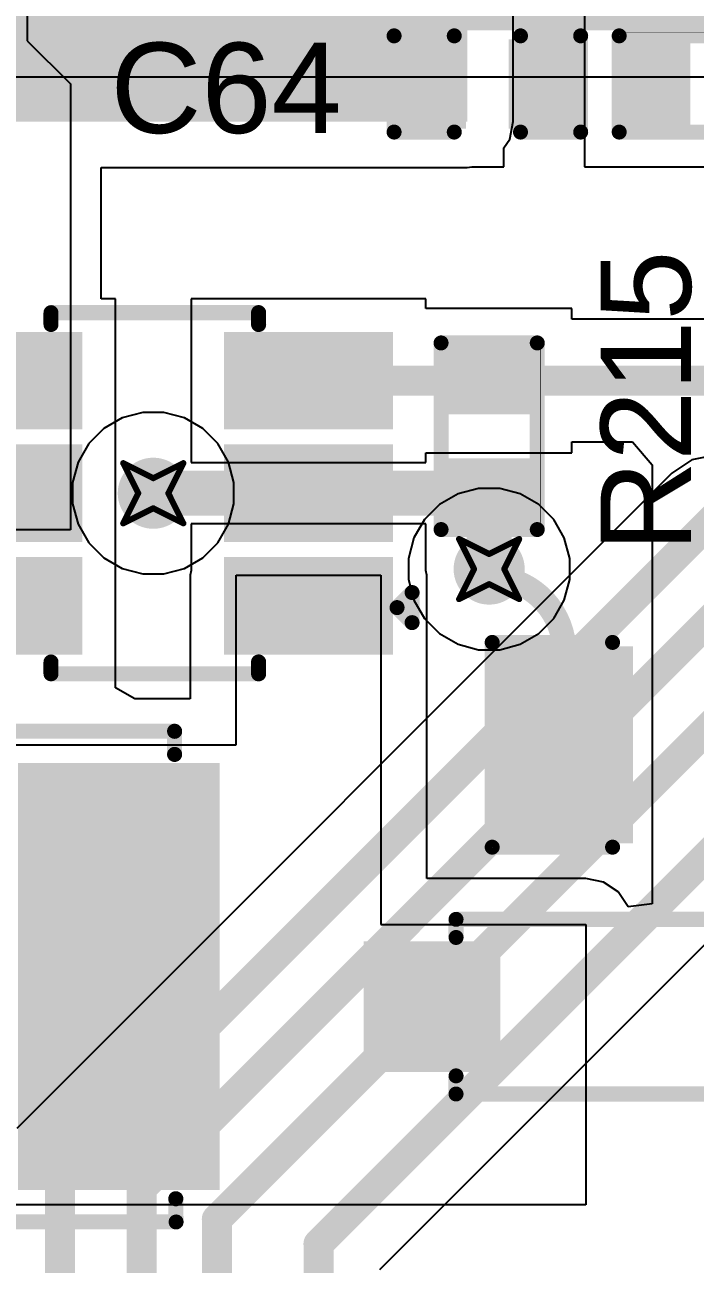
# Model space of a CAD drawing. Header units: inches. Extents: x -36 to 349, y -11 to 240.
# Drawn here: x 77.99 to 83.65, y 90.48 to 100.94 of the extents above; entities that cross this region are included whole.
import ezdxf

# ---------------------------------------------------------------- set-up
doc = ezdxf.new("R2010")
doc.units = ezdxf.units.IN
for name, color, linetype in [('Bottom Layer', 5, 'Continuous'), ('Drill Drawing', 1, 'Continuous'), ('Layer 1', 16, 'Continuous'), ('Layer 2', 76, 'Continuous'), ('Top Layer', 1, 'Continuous'), ('Top Overlay', 2, 'Continuous'), ('Top Paste', 8, 'Continuous'), ('Top Solder', 216, 'Continuous'), ('Via Holes', 16, 'Continuous')]:
    doc.layers.add(name, color=color, linetype=linetype)
doc.styles.add('Arial', font='', dxfattribs={"height": 0.2})
doc.styles.get('Arial').set_extended_font_data('Arial')

# ---------------------------------------------------------------- blocks, each defined once
blk = doc.blocks.new('R___0402_42')
at = {"layer": 'Top Layer'}
for points in [[(-0.699, -0.317), (-0.699, 0.318), (-0.241, 0.318), (-0.241, -0.317)], [(0.241, -0.317), (0.241, 0.318), (0.698, 0.318), (0.698, -0.317)]]:
    blk.add_hatch(color=1, dxfattribs=at).paths.add_polyline_path(points)
at = {"layer": 'Top Paste'}
for points in [[(-0.699, -0.317), (-0.699, 0.318), (-0.241, 0.318), (-0.241, -0.317)], [(0.241, -0.317), (0.241, 0.318), (0.698, 0.318), (0.698, -0.317)]]:
    blk.add_hatch(color=8, dxfattribs=at).paths.add_polyline_path(points)
at = {"layer": 'Top Solder'}
for points in [[(-0.754, -0.372), (-0.754, 0.373), (-0.186, 0.373), (-0.186, -0.372)], [(0.186, -0.372), (0.186, 0.373), (0.753, 0.373), (0.753, -0.372)]]:
    blk.add_hatch(color=216, dxfattribs=at).paths.add_polyline_path(points)
at = {"layer": 'Top Overlay'}
for points in [[(0.787, 0.406, 0.127, 0.127, 0), (-0.787, 0.406, 0.127, 0.127, 0)], [(-0.787, 0.406, 0.127, 0.127, 0), (-0.787, -0.406, 0.127, 0.127, 0)], [(0.787, 0.406, 0.127, 0.127, 0), (0.787, -0.406, 0.127, 0.127, 0)], [(0.787, -0.406, 0.127, 0.127, 0), (-0.787, -0.406, 0.127, 0.127, 0)], [(0.813, -0.432, 0.00323, 0.00323, 0), (-0.813, -0.432, 0.00323, 0.00323, 0)]]:
    blk.add_lwpolyline(points, format="xyseb", dxfattribs=at)
for points in [[(-0.819, 0.406, 0.0635, 0.0635, 1), (-0.756, 0.406, 0.0635, 0.0635, 1)], [(-0.819, 0.406, 0.0635, 0.0635, 1), (-0.756, 0.406, 0.0635, 0.0635, 1)], [(0.756, 0.406, 0.0635, 0.0635, 1), (0.819, 0.406, 0.0635, 0.0635, 1)], [(0.756, 0.406, 0.0635, 0.0635, 1), (0.819, 0.406, 0.0635, 0.0635, 1)], [(-0.819, -0.406, 0.0635, 0.0635, 1), (-0.756, -0.406, 0.0635, 0.0635, 1)], [(-0.819, -0.406, 0.0635, 0.0635, 1), (-0.756, -0.406, 0.0635, 0.0635, 1)], [(0.756, -0.406, 0.0635, 0.0635, 1), (0.819, -0.406, 0.0635, 0.0635, 1)], [(0.756, -0.406, 0.0635, 0.0635, 1), (0.819, -0.406, 0.0635, 0.0635, 1)], [(-0.814, -0.432, 0.00161, 0.00161, 1), (-0.812, -0.432, 0.00161, 0.00161, 1)], [(0.812, -0.432, 0.00161, 0.00161, 1), (0.814, -0.432, 0.00161, 0.00161, 1)]]:
    blk.add_lwpolyline(points, format="xyseb", close=True, dxfattribs=at)
blk = doc.blocks.new('C___0402_44')
at = {"layer": 'Top Layer'}
for points in [[(-0.698, -0.317), (-0.698, 0.318), (-0.241, 0.318), (-0.241, -0.317)], [(0.241, -0.317), (0.241, 0.318), (0.699, 0.318), (0.699, -0.317)]]:
    blk.add_hatch(color=1, dxfattribs=at).paths.add_polyline_path(points)
at = {"layer": 'Top Paste'}
for points in [[(-0.698, -0.317), (-0.698, 0.318), (-0.241, 0.318), (-0.241, -0.317)], [(0.241, -0.317), (0.241, 0.318), (0.699, 0.318), (0.699, -0.317)]]:
    blk.add_hatch(color=8, dxfattribs=at).paths.add_polyline_path(points)
at = {"layer": 'Top Solder'}
for points in [[(-0.758, -0.377), (-0.758, 0.378), (-0.181, 0.378), (-0.181, -0.377)], [(0.181, -0.377), (0.181, 0.378), (0.759, 0.378), (0.759, -0.377)]]:
    blk.add_hatch(color=216, dxfattribs=at).paths.add_polyline_path(points)
at = {"layer": 'Top Overlay'}
for points in [[(-0.787, 0.406, 0.127, 0.127, 0), (-0.787, -0.406, 0.127, 0.127, 0)], [(-0.279, 0.406, 0.127, 0.127, 0), (-0.787, 0.406, 0.127, 0.127, 0)], [(0.787, 0.406, 0.127, 0.127, 0), (0.279, 0.406, 0.127, 0.127, 0)], [(0.787, 0.406, 0.127, 0.127, 0), (0.787, -0.406, 0.127, 0.127, 0)], [(-0.279, -0.406, 0.127, 0.127, 0), (-0.787, -0.406, 0.127, 0.127, 0)], [(0.787, -0.406, 0.127, 0.127, 0), (0.279, -0.406, 0.127, 0.127, 0)]]:
    blk.add_lwpolyline(points, format="xyseb", dxfattribs=at)
for points in [[(-0.819, 0.406, 0.0635, 0.0635, 1), (-0.756, 0.406, 0.0635, 0.0635, 1)], [(-0.819, 0.406, 0.0635, 0.0635, 1), (-0.756, 0.406, 0.0635, 0.0635, 1)], [(-0.311, 0.406, 0.0635, 0.0635, 1), (-0.248, 0.406, 0.0635, 0.0635, 1)], [(0.248, 0.406, 0.0635, 0.0635, 1), (0.311, 0.406, 0.0635, 0.0635, 1)], [(0.756, 0.406, 0.0635, 0.0635, 1), (0.819, 0.406, 0.0635, 0.0635, 1)], [(0.756, 0.406, 0.0635, 0.0635, 1), (0.819, 0.406, 0.0635, 0.0635, 1)], [(-0.819, -0.406, 0.0635, 0.0635, 1), (-0.756, -0.406, 0.0635, 0.0635, 1)], [(-0.819, -0.406, 0.0635, 0.0635, 1), (-0.756, -0.406, 0.0635, 0.0635, 1)], [(-0.311, -0.406, 0.0635, 0.0635, 1), (-0.248, -0.406, 0.0635, 0.0635, 1)], [(0.248, -0.406, 0.0635, 0.0635, 1), (0.311, -0.406, 0.0635, 0.0635, 1)], [(0.756, -0.406, 0.0635, 0.0635, 1), (0.819, -0.406, 0.0635, 0.0635, 1)], [(0.756, -0.406, 0.0635, 0.0635, 1), (0.819, -0.406, 0.0635, 0.0635, 1)]]:
    blk.add_lwpolyline(points, format="xyseb", close=True, dxfattribs=at)
blk = doc.blocks.new('SOT_23_6_146')
at = {"layer": 'Top Layer'}
for points in [[(-1.92, 1.26), (-0.7, 1.26), (-0.7, 0.64), (-1.92, 0.64)], [(0.7, 1.26), (1.92, 1.26), (1.92, 0.64), (0.7, 0.64)], [(-1.92, 0.31), (-0.7, 0.31), (-0.7, -0.31), (-1.92, -0.31)], [(0.7, 0.31), (1.92, 0.31), (1.92, -0.31), (0.7, -0.31)], [(-1.92, -0.64), (-0.7, -0.64), (-0.7, -1.26), (-1.92, -1.26)], [(0.7, -0.64), (1.92, -0.64), (1.92, -1.26), (0.7, -1.26)]]:
    blk.add_hatch(color=1, dxfattribs=at).paths.add_polyline_path(points)
at = {"layer": 'Top Paste'}
for points in [[(-1.92, 1.26), (-0.7, 1.26), (-0.7, 0.64), (-1.92, 0.64)], [(0.7, 1.26), (1.92, 1.26), (1.92, 0.64), (0.7, 0.64)], [(-1.92, 0.31), (-0.7, 0.31), (-0.7, -0.31), (-1.92, -0.31)], [(0.7, 0.31), (1.92, 0.31), (1.92, -0.31), (0.7, -0.31)], [(-1.92, -0.64), (-0.7, -0.64), (-0.7, -1.26), (-1.92, -1.26)], [(0.7, -0.64), (1.92, -0.64), (1.92, -1.26), (0.7, -1.26)]]:
    blk.add_hatch(color=8, dxfattribs=at).paths.add_polyline_path(points)
at = {"layer": 'Top Solder'}
for points in [[(-2.022, 1.362), (-0.598, 1.362), (-0.598, 0.538), (-2.022, 0.538)], [(0.598, 1.362), (2.022, 1.362), (2.022, 0.538), (0.598, 0.538)], [(-2.022, 0.412), (-0.598, 0.412), (-0.598, -0.412), (-2.022, -0.412)], [(0.598, 0.412), (2.022, 0.412), (2.022, -0.412), (0.598, -0.412)], [(-2.022, -0.538), (-0.598, -0.538), (-0.598, -1.362), (-2.022, -1.362)], [(0.598, -0.538), (2.022, -0.538), (2.022, -1.362), (0.598, -1.362)]]:
    blk.add_hatch(color=216, dxfattribs=at).paths.add_polyline_path(points)
at = {"layer": 'Top Overlay'}
for points in [[(0.864, 1.524, 0.127, 0.127, 0), (-0.889, 1.524, 0.127, 0.127, 0)], [(-0.889, 1.524, 0.127, 0.127, 0), (-0.889, 1.424, 0.127, 0.127, 0)], [(0.864, 1.524, 0.127, 0.127, 0), (0.864, 1.424, 0.127, 0.127, 0)], [(-2.057, 0.965, 0.127, 0.127, 0), (-2.184, 1.092, 0.127, 0.127, 0)], [(-2.184, 1.092, 0.127, 0.127, 0), (-2.184, 0.838, 0.127, 0.127, 0)], [(-2.057, 0.965, 0.127, 0.127, 0), (-2.184, 0.838, 0.127, 0.127, 0)], [(-0.889, -1.424, 0.127, 0.127, 0), (-0.889, -1.524, 0.127, 0.127, 0)], [(0.864, -1.524, 0.127, 0.127, 0), (-0.889, -1.524, 0.127, 0.127, 0)], [(0.864, -1.424, 0.127, 0.127, 0), (0.864, -1.524, 0.127, 0.127, 0)]]:
    blk.add_lwpolyline(points, format="xyseb", dxfattribs=at)
for points in [[(-0.921, 1.524, 0.0635, 0.0635, 1), (-0.857, 1.524, 0.0635, 0.0635, 1)], [(-0.921, 1.524, 0.0635, 0.0635, 1), (-0.857, 1.524, 0.0635, 0.0635, 1)], [(0.832, 1.524, 0.0635, 0.0635, 1), (0.895, 1.524, 0.0635, 0.0635, 1)], [(0.832, 1.524, 0.0635, 0.0635, 1), (0.895, 1.524, 0.0635, 0.0635, 1)], [(-0.921, 1.424, 0.0635, 0.0635, 1), (-0.857, 1.424, 0.0635, 0.0635, 1)], [(0.832, 1.424, 0.0635, 0.0635, 1), (0.895, 1.424, 0.0635, 0.0635, 1)], [(-2.216, 1.092, 0.0635, 0.0635, 1), (-2.153, 1.092, 0.0635, 0.0635, 1)], [(-2.216, 1.092, 0.0635, 0.0635, 1), (-2.153, 1.092, 0.0635, 0.0635, 1)], [(-2.089, 0.965, 0.0635, 0.0635, 1), (-2.026, 0.965, 0.0635, 0.0635, 1)], [(-2.089, 0.965, 0.0635, 0.0635, 1), (-2.026, 0.965, 0.0635, 0.0635, 1)], [(-2.216, 0.838, 0.0635, 0.0635, 1), (-2.153, 0.838, 0.0635, 0.0635, 1)], [(-2.216, 0.838, 0.0635, 0.0635, 1), (-2.153, 0.838, 0.0635, 0.0635, 1)], [(-0.921, -1.424, 0.0635, 0.0635, 1), (-0.857, -1.424, 0.0635, 0.0635, 1)], [(-0.921, -1.524, 0.0635, 0.0635, 1), (-0.857, -1.524, 0.0635, 0.0635, 1)], [(-0.921, -1.524, 0.0635, 0.0635, 1), (-0.857, -1.524, 0.0635, 0.0635, 1)], [(0.832, -1.424, 0.0635, 0.0635, 1), (0.895, -1.424, 0.0635, 0.0635, 1)], [(0.832, -1.524, 0.0635, 0.0635, 1), (0.895, -1.524, 0.0635, 0.0635, 1)], [(0.832, -1.524, 0.0635, 0.0635, 1), (0.895, -1.524, 0.0635, 0.0635, 1)]]:
    blk.add_lwpolyline(points, format="xyseb", close=True, dxfattribs=at)
blk = doc.blocks.new('R___0402_183')
at = {"layer": 'Top Layer'}
for points in [[(-0.698, -0.318), (-0.698, 0.317), (-0.241, 0.317), (-0.241, -0.318)], [(0.241, -0.318), (0.241, 0.317), (0.699, 0.317), (0.699, -0.318)]]:
    blk.add_hatch(color=1, dxfattribs=at).paths.add_polyline_path(points)
at = {"layer": 'Top Paste'}
for points in [[(-0.698, -0.318), (-0.698, 0.317), (-0.241, 0.317), (-0.241, -0.318)], [(0.241, -0.318), (0.241, 0.317), (0.699, 0.317), (0.699, -0.318)]]:
    blk.add_hatch(color=8, dxfattribs=at).paths.add_polyline_path(points)
at = {"layer": 'Top Solder'}
for points in [[(-0.753, -0.373), (-0.753, 0.372), (-0.186, 0.372), (-0.186, -0.373)], [(0.186, -0.373), (0.186, 0.372), (0.754, 0.372), (0.754, -0.373)]]:
    blk.add_hatch(color=216, dxfattribs=at).paths.add_polyline_path(points)
at = {"layer": 'Top Overlay'}
for points in [[(-0.787, 0.406, 0.127, 0.127, 0), (0.787, 0.406, 0.127, 0.127, 0)], [(-0.787, 0.406, 0.127, 0.127, 0), (-0.787, -0.406, 0.127, 0.127, 0)], [(0.787, 0.406, 0.127, 0.127, 0), (0.787, -0.406, 0.127, 0.127, 0)], [(-0.787, -0.406, 0.127, 0.127, 0), (0.787, -0.406, 0.127, 0.127, 0)], [(-0.813, -0.432, 0.00323, 0.00323, 0), (0.813, -0.432, 0.00323, 0.00323, 0)]]:
    blk.add_lwpolyline(points, format="xyseb", dxfattribs=at)
for points in [[(-0.819, 0.406, 0.0635, 0.0635, 1), (-0.756, 0.406, 0.0635, 0.0635, 1)], [(-0.819, 0.406, 0.0635, 0.0635, 1), (-0.756, 0.406, 0.0635, 0.0635, 1)], [(0.756, 0.406, 0.0635, 0.0635, 1), (0.819, 0.406, 0.0635, 0.0635, 1)], [(0.756, 0.406, 0.0635, 0.0635, 1), (0.819, 0.406, 0.0635, 0.0635, 1)], [(-0.819, -0.406, 0.0635, 0.0635, 1), (-0.756, -0.406, 0.0635, 0.0635, 1)], [(-0.819, -0.406, 0.0635, 0.0635, 1), (-0.756, -0.406, 0.0635, 0.0635, 1)], [(0.756, -0.406, 0.0635, 0.0635, 1), (0.819, -0.406, 0.0635, 0.0635, 1)], [(0.756, -0.406, 0.0635, 0.0635, 1), (0.819, -0.406, 0.0635, 0.0635, 1)], [(-0.814, -0.432, 0.00161, 0.00161, 1), (-0.812, -0.432, 0.00161, 0.00161, 1)], [(0.812, -0.432, 0.00161, 0.00161, 1), (0.814, -0.432, 0.00161, 0.00161, 1)]]:
    blk.add_lwpolyline(points, format="xyseb", close=True, dxfattribs=at)
blk = doc.blocks.new('YNR4018_220M_324')
at = {"layer": 'Top Layer'}
for points in [[(-2.4, 1.75), (-0.8, 1.75), (-0.8, -1.75), (-2.4, -1.75)], [(0.8, 1.75), (2.4, 1.75), (2.4, -1.75), (0.8, -1.75)]]:
    blk.add_hatch(color=1, dxfattribs=at).paths.add_polyline_path(points)
at = {"layer": 'Top Paste'}
for points in [[(-2.4, 1.75), (-0.8, 1.75), (-0.8, -1.75), (-2.4, -1.75)], [(0.8, 1.75), (2.4, 1.75), (2.4, -1.75), (0.8, -1.75)]]:
    blk.add_hatch(color=8, dxfattribs=at).paths.add_polyline_path(points)
at = {"layer": 'Top Solder'}
for points in [[(-2.451, 1.801), (-0.749, 1.801), (-0.749, -1.801), (-2.451, -1.801)], [(0.749, 1.801), (2.451, 1.801), (2.451, -1.801), (0.749, -1.801)]]:
    blk.add_hatch(color=216, dxfattribs=at).paths.add_polyline_path(points)
at = {"layer": 'Top Overlay'}
for points in [[(-2.083, 2.07, 0.127, 0.127, 0), (2.07, 2.07, 0.127, 0.127, 0)], [(-2.083, 2.07, 0.127, 0.127, 0), (-2.08, 1.855, 0.127, 0.127, 0)], [(2.07, 1.875, 0.127, 0.127, 0), (2.07, 2.07, 0.127, 0.127, 0)], [(-2.07, -2.071, 0.127, 0.127, 0), (-2.07, -1.865, 0.127, 0.127, 0)], [(2.08, -1.875, 0.127, 0.127, 0), (2.082, -2.071, 0.127, 0.127, 0)], [(-2.07, -2.071, 0.127, 0.127, 0), (2.082, -2.071, 0.127, 0.127, 0)]]:
    blk.add_lwpolyline(points, format="xyseb", dxfattribs=at)
for points in [[(-2.115, 2.07, 0.0635, 0.0635, 1), (-2.051, 2.07, 0.0635, 0.0635, 1)], [(-2.115, 2.07, 0.0635, 0.0635, 1), (-2.051, 2.07, 0.0635, 0.0635, 1)], [(2.038, 2.07, 0.0635, 0.0635, 1), (2.102, 2.07, 0.0635, 0.0635, 1)], [(2.038, 2.07, 0.0635, 0.0635, 1), (2.102, 2.07, 0.0635, 0.0635, 1)], [(-2.112, 1.855, 0.0635, 0.0635, 1), (-2.048, 1.855, 0.0635, 0.0635, 1)], [(2.038, 1.875, 0.0635, 0.0635, 1), (2.102, 1.875, 0.0635, 0.0635, 1)], [(-2.102, -1.865, 0.0635, 0.0635, 1), (-2.038, -1.865, 0.0635, 0.0635, 1)], [(2.048, -1.875, 0.0635, 0.0635, 1), (2.112, -1.875, 0.0635, 0.0635, 1)], [(-2.102, -2.071, 0.0635, 0.0635, 1), (-2.038, -2.071, 0.0635, 0.0635, 1)], [(-2.102, -2.071, 0.0635, 0.0635, 1), (-2.038, -2.071, 0.0635, 0.0635, 1)], [(2.051, -2.071, 0.0635, 0.0635, 1), (2.114, -2.071, 0.0635, 0.0635, 1)], [(2.051, -2.071, 0.0635, 0.0635, 1), (2.114, -2.071, 0.0635, 0.0635, 1)]]:
    blk.add_lwpolyline(points, format="xyseb", close=True, dxfattribs=at)
blk = doc.blocks.new('SOD_123_370')
at = {"layer": 'Top Layer'}
for points in [[(-1.1, 0.45), (-1.1, -0.45), (-2.05, -0.45), (-2.05, 0.45)], [(2.05, 0.45), (2.05, -0.45), (1.1, -0.45), (1.1, 0.45)]]:
    blk.add_hatch(color=1, dxfattribs=at).paths.add_polyline_path(points)
at = {"layer": 'Top Overlay'}
for points in [[(0.965, 0.508), (2.819, 0.508), (2.819, 0.8), (0.965, 0.8)], [(2.12, -0.787), (2.819, -0.787), (2.819, 0.788), (2.12, 0.788)], [(0.965, -0.8), (2.819, -0.8), (2.819, -0.508), (0.965, -0.508)]]:
    blk.add_hatch(color=2, dxfattribs=at).paths.add_polyline_path(points)
at = {"layer": 'Top Paste'}
for points in [[(-1.1, 0.45), (-1.1, -0.45), (-2.05, -0.45), (-2.05, 0.45)], [(2.05, 0.45), (2.05, -0.45), (1.1, -0.45), (1.1, 0.45)]]:
    blk.add_hatch(color=8, dxfattribs=at).paths.add_polyline_path(points)
at = {"layer": 'Top Solder'}
for points in [[(-0.998, 0.552), (-0.998, -0.552), (-2.152, -0.552), (-2.152, 0.552)], [(2.152, 0.552), (2.152, -0.552), (0.998, -0.552), (0.998, 0.552)]]:
    blk.add_hatch(color=216, dxfattribs=at).paths.add_polyline_path(points)
at = {"layer": 'Top Overlay'}
for points in [[(-1.372, 0.737, 0.127, 0.127, 0), (0.965, 0.737, 0.127, 0.127, 0)], [(-1.372, 0.584, 0.127, 0.127, 0), (-1.372, 0.737, 0.127, 0.127, 0)], [(-1.372, -0.737, 0.127, 0.127, 0), (-1.372, -0.584, 0.127, 0.127, 0)], [(-1.372, -0.737, 0.127, 0.127, 0), (0.965, -0.737, 0.127, 0.127, 0)]]:
    blk.add_lwpolyline(points, format="xyseb", dxfattribs=at)
for points in [[(-1.403, 0.737, 0.0635, 0.0635, 1), (-1.34, 0.737, 0.0635, 0.0635, 1)], [(-1.403, 0.737, 0.0635, 0.0635, 1), (-1.34, 0.737, 0.0635, 0.0635, 1)], [(0.933, 0.737, 0.0635, 0.0635, 1), (0.997, 0.737, 0.0635, 0.0635, 1)], [(-1.403, 0.584, 0.0635, 0.0635, 1), (-1.34, 0.584, 0.0635, 0.0635, 1)], [(-1.403, -0.584, 0.0635, 0.0635, 1), (-1.34, -0.584, 0.0635, 0.0635, 1)], [(-1.403, -0.737, 0.0635, 0.0635, 1), (-1.34, -0.737, 0.0635, 0.0635, 1)], [(-1.403, -0.737, 0.0635, 0.0635, 1), (-1.34, -0.737, 0.0635, 0.0635, 1)], [(0.933, -0.737, 0.0635, 0.0635, 1), (0.997, -0.737, 0.0635, 0.0635, 1)]]:
    blk.add_lwpolyline(points, format="xyseb", close=True, dxfattribs=at)
blk = doc.blocks.new('C___0805_401')
at = {"layer": 'Top Layer'}
for points in [[(-1.524, 0.762), (-0.508, 0.762), (-0.508, -0.762), (-1.524, -0.762)], [(0.508, 0.762), (1.524, 0.762), (1.524, -0.762), (0.508, -0.762)]]:
    blk.add_hatch(color=1, dxfattribs=at).paths.add_polyline_path(points)
at = {"layer": 'Top Paste'}
for points in [[(-1.524, 0.762), (-0.508, 0.762), (-0.508, -0.762), (-1.524, -0.762)], [(0.508, 0.762), (1.524, 0.762), (1.524, -0.762), (0.508, -0.762)]]:
    blk.add_hatch(color=8, dxfattribs=at).paths.add_polyline_path(points)
at = {"layer": 'Top Solder'}
for points in [[(-1.594, 0.832), (-0.438, 0.832), (-0.438, -0.832), (-1.594, -0.832)], [(0.438, 0.832), (1.594, 0.832), (1.594, -0.832), (0.438, -0.832)]]:
    blk.add_hatch(color=216, dxfattribs=at).paths.add_polyline_path(points)
at = {"layer": 'Top Overlay'}
for points in [[(-1.626, 0.864, 0.127, 0.127, 0), (-0.61, 0.864, 0.127, 0.127, 0)], [(-1.626, -0.864, 0.127, 0.127, 0), (-1.626, 0.864, 0.127, 0.127, 0)], [(0.61, 0.864, 0.127, 0.127, 0), (1.626, 0.864, 0.127, 0.127, 0)], [(1.626, -0.864, 0.127, 0.127, 0), (1.626, 0.864, 0.127, 0.127, 0)], [(-1.626, -0.864, 0.127, 0.127, 0), (-0.61, -0.864, 0.127, 0.127, 0)], [(0.61, -0.864, 0.127, 0.127, 0), (1.626, -0.864, 0.127, 0.127, 0)]]:
    blk.add_lwpolyline(points, format="xyseb", dxfattribs=at)
for points in [[(-1.657, 0.864, 0.0635, 0.0635, 1), (-1.594, 0.864, 0.0635, 0.0635, 1)], [(-1.657, 0.864, 0.0635, 0.0635, 1), (-1.594, 0.864, 0.0635, 0.0635, 1)], [(-0.641, 0.864, 0.0635, 0.0635, 1), (-0.578, 0.864, 0.0635, 0.0635, 1)], [(0.578, 0.864, 0.0635, 0.0635, 1), (0.641, 0.864, 0.0635, 0.0635, 1)], [(1.594, 0.864, 0.0635, 0.0635, 1), (1.657, 0.864, 0.0635, 0.0635, 1)], [(1.594, 0.864, 0.0635, 0.0635, 1), (1.657, 0.864, 0.0635, 0.0635, 1)], [(-1.657, -0.864, 0.0635, 0.0635, 1), (-1.594, -0.864, 0.0635, 0.0635, 1)], [(-1.657, -0.864, 0.0635, 0.0635, 1), (-1.594, -0.864, 0.0635, 0.0635, 1)], [(-0.641, -0.864, 0.0635, 0.0635, 1), (-0.578, -0.864, 0.0635, 0.0635, 1)], [(0.578, -0.864, 0.0635, 0.0635, 1), (0.641, -0.864, 0.0635, 0.0635, 1)], [(1.594, -0.864, 0.0635, 0.0635, 1), (1.657, -0.864, 0.0635, 0.0635, 1)], [(1.594, -0.864, 0.0635, 0.0635, 1), (1.657, -0.864, 0.0635, 0.0635, 1)]]:
    blk.add_lwpolyline(points, format="xyseb", close=True, dxfattribs=at)

msp = doc.modelspace()

# ---------------------------------------------------------------- hatches: boundary and pattern name
at = {"layer": 'Bottom Layer'}
h = msp.add_hatch(color=5, dxfattribs=at)
edge = h.paths.add_edge_path()
edge.add_arc((79.076, 96.983), 0.3, 0, 360)
h = msp.add_hatch(color=5, dxfattribs=at)
edge = h.paths.add_edge_path()
edge.add_arc((81.911, 96.343), 0.3, 0, 360)
at = {"layer": 'Layer 1'}
h = msp.add_hatch(color=16, dxfattribs=at)
edge = h.paths.add_edge_path()
edge.add_arc((79.076, 96.983), 0.3, 0, 360)
h = msp.add_hatch(color=16, dxfattribs=at)
edge = h.paths.add_edge_path()
edge.add_arc((81.911, 96.343), 0.3, 0, 360)
at = {"layer": 'Layer 2'}
h = msp.add_hatch(color=76, dxfattribs=at)
edge = h.paths.add_edge_path()
edge.add_arc((79.076, 96.983), 0.3, 0, 360)
h = msp.add_hatch(color=76, dxfattribs=at)
edge = h.paths.add_edge_path()
edge.add_arc((81.911, 96.343), 0.3, 0, 360)
at = {"layer": 'Top Layer'}
msp.add_hatch(color=1, dxfattribs=at).paths.add_polyline_path([(74.367, 100.12), (81.726, 100.12), (81.726, 102.634), (74.367, 102.634)])
h = msp.add_hatch(color=1, dxfattribs=at)
edge = h.paths.add_edge_path()
edge.add_arc((79.076, 96.983), 0.3, 0, 360)
h = msp.add_hatch(color=1, dxfattribs=at)
edge = h.paths.add_edge_path()
edge.add_arc((81.911, 96.343), 0.3, 0, 360)
at = {"layer": 'Via Holes'}
h = msp.add_hatch(color=7, dxfattribs=at)
edge = h.paths.add_edge_path()
edge.add_arc((79.076, 96.983), 0.15, 0, 360)
h = msp.add_hatch(color=7, dxfattribs=at)
edge = h.paths.add_edge_path()
edge.add_arc((81.911, 96.343), 0.15, 0, 360)

# ---------------------------------------------------------------- linework, layer by layer
at = {"layer": 'Bottom Layer'}
for p, q in [((68.245, 100.498), (101.065, 100.498)), ((83.819, 97.304), (83.621, 97.265)), ((83.621, 97.265), (83.453, 97.153)), ((83.453, 97.153), (77.923, 91.623)), ((80.989, 90.433), (84.79, 94.234))]:
    msp.add_line(p, q, dxfattribs=at)
for points in [[(68.03, 101.016, 0.254, 0.254, 0), (101.28, 101.016, 0.254, 0.254, 0)], [(78.289, 91.256, 0.254, 0.254, 0), (83.819, 96.786, 0.254, 0.254, 0)], [(78.978, 91.119, 0.254, 0.254, 0), (84.061, 96.202, 0.254, 0.254, 0)], [(79.613, 90.856, 0.254, 0.254, 0), (84.324, 95.567, 0.254, 0.254, 0)], [(80.471, 90.647, 0.254, 0.254, 0), (84.576, 94.752, 0.254, 0.254, 0)], [(78.289, 80.49, 0.254, 0.254, 0), (78.289, 91.256, 0.254, 0.254, 0)], [(78.978, 79.167, 0.254, 0.254, 0), (78.978, 91.119, 0.254, 0.254, 0)], [(79.613, 79.596, 0.254, 0.254, 0), (79.613, 90.856, 0.254, 0.254, 0)], [(80.471, 79.878, 0.254, 0.254, 0), (80.471, 90.647, 0.254, 0.254, 0)]]:
    msp.add_lwpolyline(points, format="xyseb", dxfattribs=at)
for points in [[(78.226, 91.256, 0.127, 0.127, 1), (78.353, 91.256, 0.127, 0.127, 1)], [(78.226, 91.256, 0.127, 0.127, 1), (78.353, 91.256, 0.127, 0.127, 1)], [(78.914, 91.119, 0.127, 0.127, 1), (79.041, 91.119, 0.127, 0.127, 1)], [(78.914, 91.119, 0.127, 0.127, 1), (79.041, 91.119, 0.127, 0.127, 1)], [(79.549, 90.856, 0.127, 0.127, 1), (79.676, 90.856, 0.127, 0.127, 1)], [(79.549, 90.856, 0.127, 0.127, 1), (79.676, 90.856, 0.127, 0.127, 1)], [(80.407, 90.647, 0.127, 0.127, 1), (80.534, 90.647, 0.127, 0.127, 1)], [(80.407, 90.647, 0.127, 0.127, 1), (80.534, 90.647, 0.127, 0.127, 1)]]:
    msp.add_lwpolyline(points, format="xyseb", close=True, dxfattribs=at)
at = {"layer": 'Drill Drawing'}
for points in [[(78.822, 97.237, 0.0508, 0.0508, 0), (79.076, 97.11, 0.0508, 0.0508, 0)], [(78.822, 97.237, 0.0508, 0.0508, 0), (78.949, 96.983, 0.0508, 0.0508, 0)], [(79.076, 97.11, 0.0508, 0.0508, 0), (79.33, 97.237, 0.0508, 0.0508, 0)], [(79.203, 96.983, 0.0508, 0.0508, 0), (79.33, 97.237, 0.0508, 0.0508, 0)], [(78.822, 96.729, 0.0508, 0.0508, 0), (78.949, 96.983, 0.0508, 0.0508, 0)], [(79.203, 96.983, 0.0508, 0.0508, 0), (79.33, 96.729, 0.0508, 0.0508, 0)], [(78.822, 96.729, 0.0508, 0.0508, 0), (79.076, 96.856, 0.0508, 0.0508, 0)], [(79.076, 96.856, 0.0508, 0.0508, 0), (79.33, 96.729, 0.0508, 0.0508, 0)], [(81.657, 96.597, 0.0508, 0.0508, 0), (81.911, 96.47, 0.0508, 0.0508, 0)], [(81.657, 96.597, 0.0508, 0.0508, 0), (81.784, 96.343, 0.0508, 0.0508, 0)], [(81.911, 96.47, 0.0508, 0.0508, 0), (82.165, 96.597, 0.0508, 0.0508, 0)], [(82.038, 96.343, 0.0508, 0.0508, 0), (82.165, 96.597, 0.0508, 0.0508, 0)], [(81.657, 96.089, 0.0508, 0.0508, 0), (81.784, 96.343, 0.0508, 0.0508, 0)], [(82.038, 96.343, 0.0508, 0.0508, 0), (82.165, 96.089, 0.0508, 0.0508, 0)], [(81.657, 96.089, 0.0508, 0.0508, 0), (81.911, 96.216, 0.0508, 0.0508, 0)], [(81.911, 96.216, 0.0508, 0.0508, 0), (82.165, 96.089, 0.0508, 0.0508, 0)]]:
    msp.add_lwpolyline(points, format="xyseb", dxfattribs=at)
for points in [[(78.809, 97.237, 0.0254, 0.0254, 1), (78.835, 97.237, 0.0254, 0.0254, 1)], [(78.809, 97.237, 0.0254, 0.0254, 1), (78.835, 97.237, 0.0254, 0.0254, 1)], [(79.317, 97.237, 0.0254, 0.0254, 1), (79.343, 97.237, 0.0254, 0.0254, 1)], [(79.317, 97.237, 0.0254, 0.0254, 1), (79.343, 97.237, 0.0254, 0.0254, 1)], [(79.063, 97.11, 0.0254, 0.0254, 1), (79.089, 97.11, 0.0254, 0.0254, 1)], [(79.063, 97.11, 0.0254, 0.0254, 1), (79.089, 97.11, 0.0254, 0.0254, 1)], [(78.936, 96.983, 0.0254, 0.0254, 1), (78.962, 96.983, 0.0254, 0.0254, 1)], [(78.936, 96.983, 0.0254, 0.0254, 1), (78.962, 96.983, 0.0254, 0.0254, 1)], [(79.19, 96.983, 0.0254, 0.0254, 1), (79.216, 96.983, 0.0254, 0.0254, 1)], [(79.19, 96.983, 0.0254, 0.0254, 1), (79.216, 96.983, 0.0254, 0.0254, 1)], [(79.063, 96.856, 0.0254, 0.0254, 1), (79.089, 96.856, 0.0254, 0.0254, 1)], [(79.063, 96.856, 0.0254, 0.0254, 1), (79.089, 96.856, 0.0254, 0.0254, 1)], [(78.809, 96.729, 0.0254, 0.0254, 1), (78.835, 96.729, 0.0254, 0.0254, 1)], [(78.809, 96.729, 0.0254, 0.0254, 1), (78.835, 96.729, 0.0254, 0.0254, 1)], [(79.317, 96.729, 0.0254, 0.0254, 1), (79.343, 96.729, 0.0254, 0.0254, 1)], [(79.317, 96.729, 0.0254, 0.0254, 1), (79.343, 96.729, 0.0254, 0.0254, 1)], [(81.644, 96.597, 0.0254, 0.0254, 1), (81.669, 96.597, 0.0254, 0.0254, 1)], [(81.644, 96.597, 0.0254, 0.0254, 1), (81.669, 96.597, 0.0254, 0.0254, 1)], [(82.152, 96.597, 0.0254, 0.0254, 1), (82.177, 96.597, 0.0254, 0.0254, 1)], [(82.152, 96.597, 0.0254, 0.0254, 1), (82.177, 96.597, 0.0254, 0.0254, 1)], [(81.898, 96.47, 0.0254, 0.0254, 1), (81.923, 96.47, 0.0254, 0.0254, 1)], [(81.898, 96.47, 0.0254, 0.0254, 1), (81.923, 96.47, 0.0254, 0.0254, 1)], [(81.771, 96.343, 0.0254, 0.0254, 1), (81.796, 96.343, 0.0254, 0.0254, 1)], [(81.771, 96.343, 0.0254, 0.0254, 1), (81.796, 96.343, 0.0254, 0.0254, 1)], [(82.025, 96.343, 0.0254, 0.0254, 1), (82.05, 96.343, 0.0254, 0.0254, 1)], [(82.025, 96.343, 0.0254, 0.0254, 1), (82.05, 96.343, 0.0254, 0.0254, 1)], [(81.898, 96.216, 0.0254, 0.0254, 1), (81.923, 96.216, 0.0254, 0.0254, 1)], [(81.898, 96.216, 0.0254, 0.0254, 1), (81.923, 96.216, 0.0254, 0.0254, 1)], [(81.644, 96.089, 0.0254, 0.0254, 1), (81.669, 96.089, 0.0254, 0.0254, 1)], [(81.644, 96.089, 0.0254, 0.0254, 1), (81.669, 96.089, 0.0254, 0.0254, 1)], [(82.152, 96.089, 0.0254, 0.0254, 1), (82.177, 96.089, 0.0254, 0.0254, 1)], [(82.152, 96.089, 0.0254, 0.0254, 1), (82.177, 96.089, 0.0254, 0.0254, 1)]]:
    msp.add_lwpolyline(points, format="xyseb", close=True, dxfattribs=at)
at = {"layer": 'Layer 2'}
for p, q in [((78.813, 97.618), (78.658, 97.528)), ((78.987, 97.664), (78.813, 97.618)), ((79.166, 97.664), (78.987, 97.664)), ((79.339, 97.618), (79.166, 97.664)), ((79.494, 97.528), (79.339, 97.618)), ((78.658, 97.528), (78.531, 97.402)), ((79.621, 97.402), (79.494, 97.528)), ((78.531, 97.402), (78.442, 97.246)), ((79.711, 97.246), (79.621, 97.402)), ((78.442, 97.246), (78.395, 97.073)), ((79.757, 97.073), (79.711, 97.246)), ((78.395, 97.073), (78.395, 96.894)), ((79.757, 96.894), (79.757, 97.073)), ((81.648, 96.978), (81.492, 96.888)), ((81.821, 97.024), (81.648, 96.978)), ((82, 97.024), (81.821, 97.024)), ((82.173, 96.978), (82, 97.024)), ((82.329, 96.888), (82.173, 96.978)), ((78.395, 96.894), (78.442, 96.721)), ((79.711, 96.721), (79.757, 96.894)), ((81.492, 96.888), (81.366, 96.762)), ((82.456, 96.762), (82.329, 96.888)), ((81.366, 96.762), (81.276, 96.606)), ((82.545, 96.606), (82.456, 96.762)), ((78.442, 96.721), (78.531, 96.565)), ((79.621, 96.565), (79.711, 96.721)), ((78.531, 96.565), (78.658, 96.439)), ((79.494, 96.439), (79.621, 96.565)), ((81.276, 96.606), (81.23, 96.433)), ((82.592, 96.433), (82.545, 96.606)), ((78.658, 96.439), (78.813, 96.349)), ((78.813, 96.349), (78.987, 96.302)), ((79.166, 96.302), (79.339, 96.349)), ((79.339, 96.349), (79.494, 96.439)), ((81.23, 96.433), (81.23, 96.254)), ((82.592, 96.254), (82.592, 96.433)), ((78.987, 96.302), (79.166, 96.302)), ((81.23, 96.254), (81.276, 96.081)), ((82.545, 96.081), (82.592, 96.254)), ((81.276, 96.081), (81.366, 95.925)), ((82.456, 95.925), (82.545, 96.081)), ((81.366, 95.925), (81.492, 95.799)), ((82.329, 95.799), (82.456, 95.925)), ((81.492, 95.799), (81.648, 95.709)), ((81.648, 95.709), (81.821, 95.662)), ((82, 95.662), (82.173, 95.709)), ((82.173, 95.709), (82.329, 95.799)), ((81.821, 95.662), (82, 95.662))]:
    msp.add_line(p, q, dxfattribs=at)
at = {"layer": 'Top Layer'}
for p, q in [((78.012, 112.128), (78.012, 100.801)), ((82.115, 100.12), (82.115, 102.634)), ((82.717, 101.136), (82.717, 99.739)), ((78.012, 100.801), (78.376, 100.437)), ((78.376, 100.437), (78.376, 96.673)), ((82.085, 99.971), (82.115, 100.12)), ((82.036, 99.897), (82.085, 99.971)), ((82.036, 99.739), (82.036, 99.897)), ((78.635, 98.624), (78.635, 99.731)), ((78.635, 99.731), (81.726, 99.731)), ((81.726, 99.731), (81.764, 99.739)), ((81.764, 99.739), (82.036, 99.739)), ((82.717, 99.739), (84.876, 99.739)), ((78.757, 98.624), (78.635, 98.624)), ((78.757, 97.242), (78.757, 98.624)), ((81.377, 98.624), (79.395, 98.624)), ((79.395, 98.624), (79.395, 97.242)), ((81.377, 98.543), (81.377, 98.624)), ((82.609, 98.543), (81.377, 98.543)), ((82.609, 98.451), (82.609, 98.543)), ((83.879, 98.451), (82.609, 98.451)), ((82.609, 97.324), (82.609, 97.416)), ((82.609, 97.416), (83.121, 97.416)), ((83.121, 97.416), (83.287, 97.222)), ((81.377, 97.242), (81.377, 97.324)), ((81.377, 97.324), (82.609, 97.324)), ((78.757, 96.292), (78.757, 97.242)), ((79.395, 97.242), (81.377, 97.242)), ((83.287, 97.222), (83.287, 93.518)), ((78.376, 96.673), (76.641, 96.673)), ((81.377, 96.724), (79.395, 96.724)), ((79.395, 96.724), (79.395, 96.33)), ((81.377, 96.33), (81.377, 96.724)), ((78.757, 95.342), (78.757, 96.292)), ((79.395, 96.33), (79.388, 96.292)), ((79.388, 96.292), (79.388, 95.249)), ((79.776, 94.86), (79.776, 96.292)), ((79.776, 96.292), (80.996, 96.292)), ((80.996, 96.292), (80.996, 93.343)), ((81.385, 96.292), (81.377, 96.33)), ((81.385, 93.732), (81.385, 96.292)), ((78.921, 95.249), (78.757, 95.342)), ((79.388, 95.249), (78.921, 95.249)), ((77.336, 94.86), (79.776, 94.86)), ((82.726, 93.732), (81.385, 93.732)), ((82.875, 93.702), (82.726, 93.732)), ((83.001, 93.618), (82.875, 93.702)), ((83.085, 93.492), (83.001, 93.618)), ((83.287, 93.518), (83.085, 93.492)), ((80.996, 93.343), (82.726, 93.343)), ((82.726, 93.343), (82.726, 90.978)), ((82.726, 90.978), (77.336, 90.978))]:
    msp.add_line(p, q, dxfattribs=at)
for points in [[(82.371, 100.468, 0.381, 0.381, 0), (82.371, 102.079, 0.381, 0.381, 0)], [(83.326, 100.463, 0.381, 0.381, 0), (83.326, 102.084, 0.381, 0.381, 0)], [(80.386, 97.933, 0.254, 0.254, 0), (81.911, 97.933, 0.254, 0.254, 0)], [(81.911, 97.933, 0.254, 0.254, 0), (84.578, 97.933, 0.254, 0.254, 0)], [(79.076, 96.983, 0.381, 0.381, 0), (80.386, 96.983, 0.381, 0.381, 0)], [(80.386, 96.983, 0.381, 0.381, 0), (81.938, 96.983, 0.381, 0.381, 0)], [(81.911, 96.994, 0.381, 0.381, 0), (81.999, 96.994, 0.381, 0.381, 0)], [(81.911, 96.956, 0.381, 0.381, 0), (81.938, 96.983, 0.381, 0.381, 0)], [(81.938, 96.983, 0.381, 0.381, 0), (82.01, 96.983, 0.381, 0.381, 0)], [(81.911, 96.343, 0.381, 0.381, 0), (81.911, 96.956, 0.381, 0.381, 0)], [(81.911, 96.343, 0.203, 0.203, 0), (82.03, 96.276, 0.203, 0.203, 0)], [(82.03, 96.276, 0.203, 0.203, 0), (82.141, 96.233, 0.203, 0.203, 0)], [(82.141, 96.233, 0.203, 0.203, -0.309378), (82.546, 95.641, 0.203, 0.203, 0)], [(82.546, 94.86, 0.203, 0.203, 0), (82.546, 95.641, 0.203, 0.203, 0)]]:
    msp.add_lwpolyline(points, format="xyseb", dxfattribs=at)
for points in [[(82.276, 100.468, 0.191, 0.191, 1), (82.466, 100.468, 0.191, 0.191, 1)], [(83.231, 100.463, 0.191, 0.191, 1), (83.421, 100.463, 0.191, 0.191, 1)], [(80.323, 97.933, 0.127, 0.127, 1), (80.45, 97.933, 0.127, 0.127, 1)], [(81.847, 97.933, 0.127, 0.127, 1), (81.974, 97.933, 0.127, 0.127, 1)], [(81.847, 97.933, 0.127, 0.127, 1), (81.974, 97.933, 0.127, 0.127, 1)], [(78.981, 96.983, 0.191, 0.191, 1), (79.171, 96.983, 0.191, 0.191, 1)], [(80.291, 96.983, 0.191, 0.191, 1), (80.481, 96.983, 0.191, 0.191, 1)], [(80.291, 96.983, 0.191, 0.191, 1), (80.481, 96.983, 0.191, 0.191, 1)], [(81.815, 96.994, 0.191, 0.191, 1), (82.006, 96.994, 0.191, 0.191, 1)], [(81.843, 96.983, 0.191, 0.191, 1), (82.034, 96.983, 0.191, 0.191, 1)], [(81.843, 96.983, 0.191, 0.191, 1), (82.034, 96.983, 0.191, 0.191, 1)], [(81.843, 96.983, 0.191, 0.191, 1), (82.034, 96.983, 0.191, 0.191, 1)], [(81.904, 96.994, 0.191, 0.191, 1), (82.095, 96.994, 0.191, 0.191, 1)], [(81.914, 96.983, 0.191, 0.191, 1), (82.105, 96.983, 0.191, 0.191, 1)], [(81.815, 96.956, 0.191, 0.191, 1), (82.006, 96.956, 0.191, 0.191, 1)], [(81.815, 96.956, 0.191, 0.191, 1), (82.006, 96.956, 0.191, 0.191, 1)], [(81.815, 96.343, 0.191, 0.191, 1), (82.006, 96.343, 0.191, 0.191, 1)], [(81.86, 96.343, 0.102, 0.102, 1), (81.961, 96.343, 0.102, 0.102, 1)], [(81.979, 96.276, 0.102, 0.102, 1), (82.08, 96.276, 0.102, 0.102, 1)], [(81.979, 96.276, 0.102, 0.102, 1), (82.08, 96.276, 0.102, 0.102, 1)], [(82.09, 96.233, 0.102, 0.102, 1), (82.191, 96.233, 0.102, 0.102, 1)], [(82.09, 96.233, 0.102, 0.102, 1), (82.191, 96.233, 0.102, 0.102, 1)], [(82.495, 95.641, 0.102, 0.102, 1), (82.596, 95.641, 0.102, 0.102, 1)], [(82.495, 95.641, 0.102, 0.102, 1), (82.596, 95.641, 0.102, 0.102, 1)], [(82.495, 94.86, 0.102, 0.102, 1), (82.596, 94.86, 0.102, 0.102, 1)]]:
    msp.add_lwpolyline(points, format="xyseb", close=True, dxfattribs=at)

# ---------------------------------------------------------------- block references
for name, p, rotation in [('C___0402_44', (81.896, 100.437), 180), ('R___0402_42', (83.796, 100.437), 180), ('SOT_23_6_146', (79.076, 96.983), 180), ('R___0402_183', (81.911, 97.464), 90)]:
    msp.add_blockref(name, p, dxfattribs=dict(rotation=rotation))
for name, p in [('C___0805_401', (83.562, 94.86)), ('YNR4018_220M_324', (77.186, 92.904)), ('SOD_123_370', (83.003, 92.65))]:
    msp.add_blockref(name, p)

# ---------------------------------------------------------------- texts
at = {"layer": 'Top Overlay', "style": 'Arial'}
msp.add_text('C64', height=0.762, dxfattribs=at).set_placement((78.714, 100.023))
msp.add_text('R215', height=0.762, rotation=90, dxfattribs=at).set_placement((83.614, 96.487))

doc.saveas('drawing.dxf')
